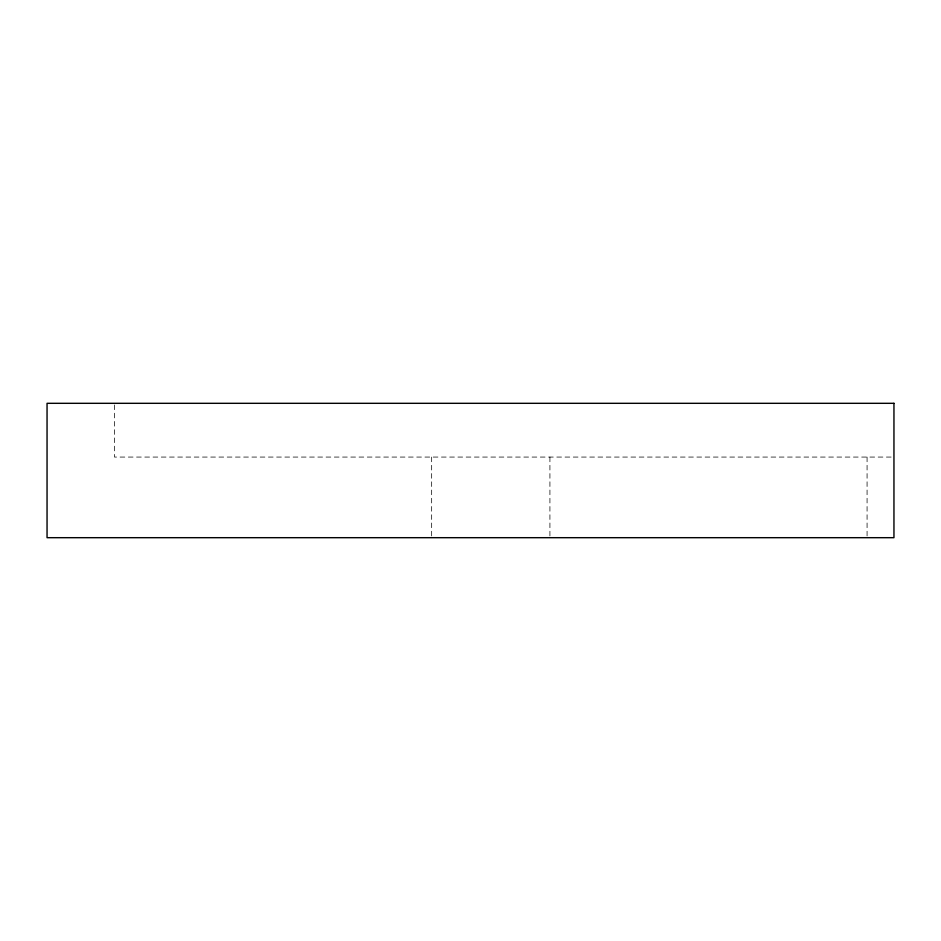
<?xml version="1.0" encoding="UTF-8"?>
<svg xmlns="http://www.w3.org/2000/svg" width="941" height="941" viewBox="0 0 941 941"><rect width="100%" height="100%" fill="white"/><g stroke="black" fill="none" stroke-linecap="round" stroke-linejoin="round"><path stroke-width="0.71" stroke-dasharray="4.71 3.53" d="M891.115 457.067L114.508 457.067L114.508 403.313M867.073 457.067L867.073 537.687M549.92 457.067L549.92 537.687M431.66 457.067L431.66 536.229"/><path stroke-width="1.41" d="M893.95 403.313L47.05 403.313L47.05 537.687L893.95 537.687L893.95 403.313"/></g></svg>
